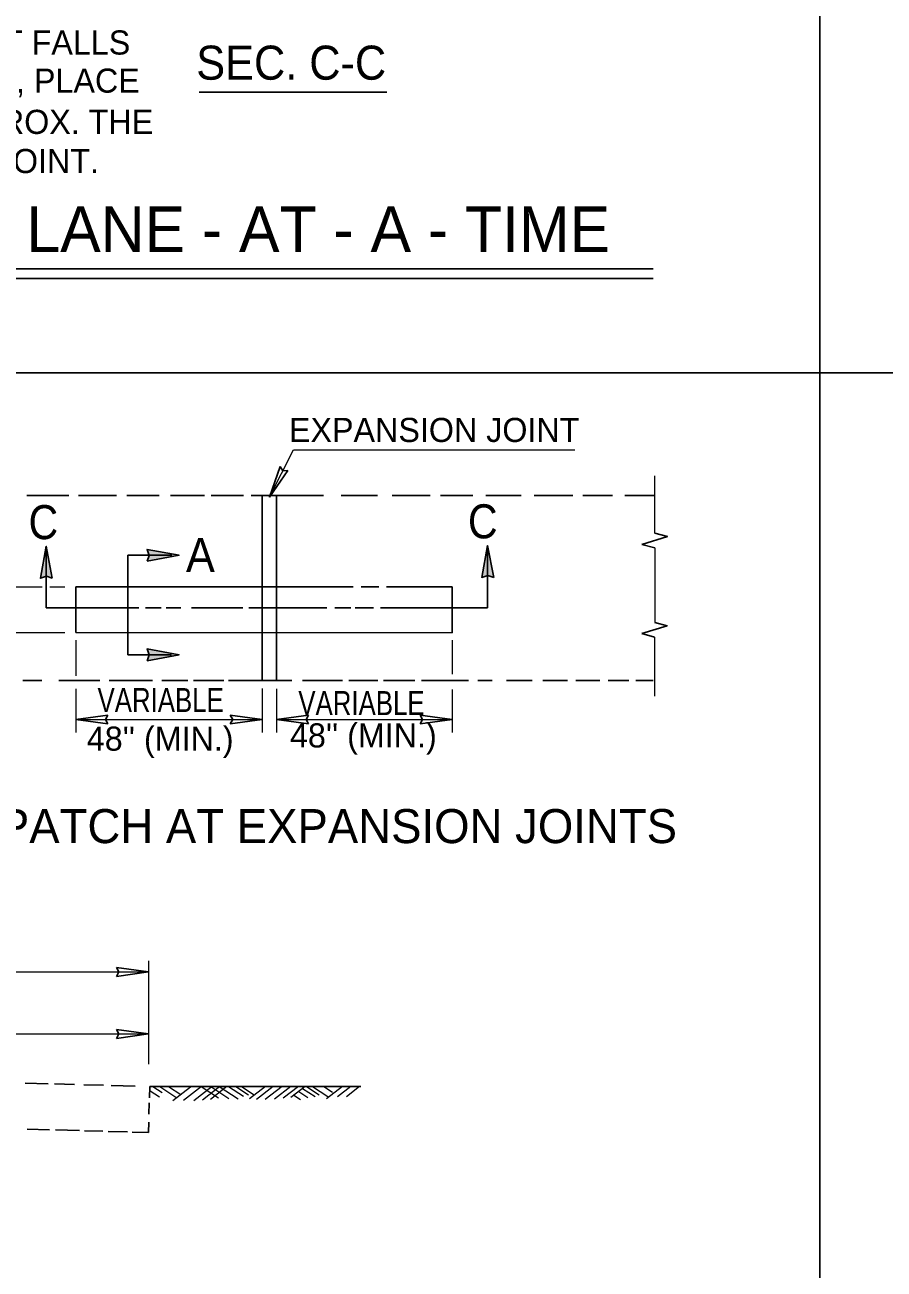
# Model space of a CAD drawing. Extents: x 68 to 441, y -138 to 136.
# Drawn here: x 174.1 to 219.8, y -70.6 to -4.4 of the extents above; entities that cross this region are included whole.
import ezdxf
from ezdxf.enums import TextEntityAlignment as Align

# ---------------------------------------------------------------- set-up
doc = ezdxf.new("R2010")
doc.units = 0
doc.header["$LTSCALE"] = 0.51
doc.layers.add('1', color=7, linetype='Continuous', lineweight=13)

msp = doc.modelspace()

# ---------------------------------------------------------------- hatches: boundary and pattern name
at = {"layer": '1'}
for points in [[(175.5738, -33.8), (175.2579, -33.693), (174.9398, -33.7982), (175.2508, -32.0987)], [(180.6198, -32.8969), (180.7268, -32.581), (180.6217, -32.2628), (182.3211, -32.5742)], [(180.6198, -32.8969), (180.7268, -32.581), (180.6217, -32.2628), (182.3211, -32.5742)], [(199.0602, -33.7593), (198.7442, -33.6523), (198.4259, -33.7574), (198.7375, -32.058)], [(180.6198, -38.1942), (180.7268, -37.8783), (180.6217, -37.5602), (182.3211, -37.8712)]]:
    msp.add_hatch(color=256, dxfattribs=at).paths.add_polyline_path(points)

# ---------------------------------------------------------------- linework, layer by layer
at = {"layer": '1', "lineweight": 25}
for p, q in [((216.4217, 84.6188), (216.4214, -120.384)), ((183.382, -7.9428), (193.3811, -7.9431)), ((112.4824, -17.329), (207.5397, -17.3315)), ((112.5202, -17.8548), (207.5397, -17.8576)), ((103.6606, -22.8616), (428.6644, -22.8616)), ((187.1294, -29.4794), (187.692, -27.8551)), ((187.1294, -29.4794), (188.1093, -28.067)), ((174.2242, -29.397), (176.458, -29.397)), ((176.9712, -29.397), (178.9939, -29.397)), ((179.5373, -29.397), (181.2579, -29.3972)), ((181.8615, -29.3972), (183.673, -29.3972)), ((184.0354, -29.3972), (185.7561, -29.3975)), ((186.1485, -29.3975), (190.0123, -29.3975)), ((186.7498, -29.3977), (186.7495, -39.2422)), ((187.5097, -29.4572), (187.5094, -39.2422)), ((187.5097, -29.3975), (187.5097, -29.4269)), ((190.9484, -29.3977), (192.8804, -29.3977)), ((193.6652, -29.3977), (195.6877, -29.3977)), ((196.2311, -29.3977), (197.9517, -29.398)), ((198.6461, -29.3977), (200.5178, -29.398)), ((201.2122, -29.398), (203.2648, -29.3982)), ((203.8082, -29.398), (205.3778, -29.398)), ((206.0421, -29.3982), (207.6368, -29.398)), ((175.2532, -32.3173), (175.2532, -35.3782)), ((198.7397, -32.3218), (198.7392, -35.3789)), ((207.6368, -32.1801), (206.952, -31.9973)), ((179.601, -32.5763), (181.9431, -32.5765)), ((176.8312, -34.2586), (176.8312, -36.6942)), ((176.8312, -34.2586), (191.5822, -34.2591)), ((192.0048, -34.2593), (192.9406, -34.2591)), ((193.3632, -34.2593), (196.8485, -34.2596)), ((196.8485, -34.2596), (196.8485, -36.6953)), ((175.2532, -35.3782), (180.1837, -35.3784)), ((180.5267, -35.3787), (181.3586, -35.3789)), ((181.6267, -35.3779), (182.41, -35.3779)), ((182.973, -35.3787), (185.7135, -35.3789)), ((186.0309, -35.3782), (190.1905, -35.3782)), ((190.6066, -35.3789), (191.4633, -35.3789)), ((191.6831, -35.3779), (192.6617, -35.3779)), ((193.0292, -35.3787), (198.7392, -35.3789)), ((176.8312, -36.6942), (196.8485, -36.6953)), ((207.6242, -36.9253), (206.9394, -36.7426)), ((173.9984, -39.2417), (175.0102, -39.2417)), ((175.9153, -39.242), (178.1099, -39.242)), ((178.605, -39.242), (180.9148, -39.2422)), ((181.4098, -39.2422), (182.7789, -39.2422)), ((183.0923, -39.242), (184.7012, -39.2422)), ((184.9486, -39.2422), (188.3141, -39.2422)), ((188.8918, -39.2422), (191.0198, -39.2422)), ((191.3498, -39.2422), (192.8925, -39.2422)), ((193.2059, -39.2425), (194.8727, -39.2425)), ((195.219, -39.2425), (197.7269, -39.2425)), ((198.2215, -39.2425), (198.9817, -39.2428)), ((199.7335, -39.2428), (201.1146, -39.2428)), ((201.6706, -39.2428), (202.9859, -39.2428)), ((203.4304, -39.2428), (204.7058, -39.2428)), ((205.1506, -39.243), (206.2434, -39.243)), ((206.6245, -39.243), (207.551, -39.243)), ((176.831, -41.3185), (178.534, -41.0845)), ((176.831, -41.3185), (178.534, -41.5525)), ((186.7495, -41.3185), (185.0465, -41.0845)), ((186.7495, -41.3185), (185.0465, -41.5525)), ((187.5097, -41.3185), (189.2127, -41.0845)), ((187.5097, -41.3185), (189.2127, -41.5525)), ((196.8483, -41.3185), (195.1453, -41.0845)), ((196.8483, -41.3185), (195.1453, -41.5525)), ((180.6883, -54.7485), (178.9853, -54.5145)), ((180.6883, -54.7485), (178.9853, -54.9825)), ((180.6881, -58.0457), (178.9851, -57.8117)), ((180.6881, -58.0457), (178.9851, -58.2797)), ((174.127, -60.6602), (175.3487, -60.6947)), ((175.6878, -60.7042), (176.7583, -60.7344)), ((177.2478, -60.7482), (178.2989, -60.7779)), ((178.7138, -60.7897), (179.9914, -60.826)), ((180.7571, -60.8477), (180.7407, -61.4379)), ((180.7571, -60.8477), (191.9929, -60.8477)), ((180.7324, -61.7181), (180.7155, -62.3213)), ((180.7037, -62.7344), (180.6878, -63.2927)), ((174.24, -63.1102), (175.4237, -63.1439)), ((175.7439, -63.1525), (177.0221, -63.189)), ((177.2863, -63.1965), (178.264, -63.2242)), ((178.5446, -63.232), (179.5811, -63.2612)), ((179.8243, -63.268), (180.6878, -63.2927))]:
    msp.add_line(p, q, dxfattribs=at)
at = {"layer": '1'}
for p, q in [((207.6368, -31.4033), (207.6368, -28.3524)), ((207.6368, -32.1801), (207.6368, -36.1518)), ((166.7676, -34.2581), (175.0283, -34.2583)), ((175.4439, -34.2583), (176.2431, -34.2583)), ((166.6628, -36.6942), (176.2428, -36.6942)), ((207.6242, -36.9253), (207.6242, -40.0743)), ((176.831, -37.0965), (176.831, -38.9968)), ((196.8485, -37.0977), (196.8483, -38.8974)), ((176.831, -39.6905), (176.8307, -42.0112)), ((186.7498, -39.6739), (186.7495, -42.0122)), ((187.5099, -39.6742), (187.5097, -42.0122)), ((196.8483, -39.7233), (196.8483, -42.0122)), ((176.831, -41.3185), (186.7495, -41.3185)), ((187.5097, -41.3185), (196.8483, -41.3185)), ((180.6883, -54.1595), (180.6881, -59.6528)), ((130.4042, -54.7473), (180.6883, -54.7485)), ((155.7413, -58.0452), (180.6881, -58.0457)), ((180.9272, -60.8484), (181.4233, -61.1688)), ((181.2899, -60.8477), (182.2021, -61.4369)), ((181.7653, -60.8479), (182.419, -61.27)), ((182.9332, -60.8743), (181.9927, -61.5983)), ((183.5164, -60.8477), (182.5602, -61.5837)), ((184.0724, -60.8477), (183.0998, -61.596)), ((183.5001, -60.8477), (184.4206, -61.4419)), ((184.494, -60.8477), (183.5637, -61.5635)), ((184.8691, -60.8477), (183.9856, -61.5275)), ((184.0035, -60.8477), (184.9685, -61.4709)), ((184.4518, -60.8477), (185.4593, -61.4983)), ((184.9562, -60.8477), (185.748, -61.3588)), ((185.3329, -60.8477), (186.0146, -61.2879)), ((185.6382, -60.8477), (186.3126, -61.2831)), ((186.9224, -60.8474), (186.0717, -61.5021)), ((187.3294, -60.8477), (186.4387, -61.5333)), ((187.7993, -60.8474), (186.8975, -61.5416)), ((188.2625, -60.8474), (187.3962, -61.5142)), ((188.6668, -60.8477), (187.8622, -61.4666)), ((189.0314, -60.8477), (188.2751, -61.4298)), ((189.0926, -60.8477), (189.7798, -61.2912)), ((189.4231, -60.8477), (190.2413, -61.376)), ((190.0239, -60.8474), (190.4911, -61.1492)), ((191.0093, -60.8474), (190.1656, -61.4971)), ((191.4588, -60.8474), (190.7563, -61.3883)), ((191.927, -60.8477), (191.2305, -61.3837)), ((180.7835, -61.0707), (181.2796, -61.3913)), ((188.4296, -61.3111), (188.7848, -61.5401)), ((188.6912, -61.1097), (189.1779, -61.4238)), ((188.896, -60.9518), (189.554, -61.3768))]:
    msp.add_line(p, q, dxfattribs=at)
msp.add_lwpolyline([(187.1294, -29.4794), (188.4081, -26.9621), (203.3798, -26.9621)], dxfattribs=at)
at = {"layer": '1', "lineweight": 25}
for points in [[(187.692, -27.8551), (187.8431, -28.0796), (188.1093, -28.067)], [(207.6368, -31.4033), (208.3003, -31.5802), (206.952, -31.9973)], [(179.601, -32.5763), (179.601, -37.8735), (181.9204, -37.8735)], [(207.6368, -36.1518), (208.2877, -36.3256), (206.9394, -36.7426)], [(178.534, -41.0845), (178.4022, -41.3209), (178.534, -41.5525)], [(185.0465, -41.5525), (185.1782, -41.3161), (185.0465, -41.0845)], [(189.2127, -41.0845), (189.0809, -41.3209), (189.2127, -41.5525)], [(195.1453, -41.5525), (195.277, -41.3161), (195.1453, -41.0845)], [(178.9853, -54.9825), (179.1171, -54.7461), (178.9853, -54.5145)], [(178.9851, -58.2797), (179.1168, -58.0433), (178.9851, -57.8117)]]:
    msp.add_lwpolyline(points, dxfattribs=at)
for points in [[(186.7495, -39.2422), (187.5097, -39.2425), (187.5097, -29.3975), (186.7495, -29.3975)], [(175.5738, -33.8), (175.2579, -33.693), (174.9398, -33.7982), (175.2508, -32.0987)], [(180.6198, -32.8969), (180.7268, -32.581), (180.6217, -32.2628), (182.3211, -32.5742)], [(180.6198, -32.8969), (180.7268, -32.581), (180.6217, -32.2628), (182.3211, -32.5742)], [(199.0602, -33.7593), (198.7442, -33.6523), (198.4259, -33.7574), (198.7375, -32.058)], [(180.6198, -38.1942), (180.7268, -37.8783), (180.6217, -37.5602), (182.3211, -37.8712)]]:
    msp.add_lwpolyline(points, close=True, dxfattribs=at)

# ---------------------------------------------------------------- texts
at = {"layer": '1'}
for s, height, p in [('NOTE:  IF ORIGINAL EXPANSION JOINT FALLS', 1.284, (160.6907, -5.9352)), ('WITHIN ENDS OF FULL WIDTH PATCH, PLACE', 1.284, (161.2938, -7.9642)), ('THE NEW EXPANSION JOINT AT APPROX. THE', 1.284, (161.6771, -10.1581)), ('SAME LOCATION AS THE ORIGINAL JOINT.', 1.284, (160.3617, -12.2424)), ('FULL WIDTH PATCH, CONSTRUCTION LANE - AT - A - TIME', 2.416, (159.7509, -16.4344)), ('EXPANSION JOINT', 1.284, (195.8951, -26.5499)), ("48'' (MIN.)", 1.284, (181.3145, -42.9739)), ("48'' (MIN.)", 1.284, (192.1265, -42.8033)), ('PLAN PATCH AT EXPANSION JOINTS', 1.812, (187.2722, -47.8929))]:
    msp.add_text(s, height=height, dxfattribs=at).set_placement(p, align=Align.CENTER)
for s, height, width, p in [('SEC. C-C', 1.812, 0.95, (188.2881, -7.2733)), ('C', 1.812, 0.9, (175.0987, -31.7182)), ('C', 1.812, 0.9, (198.4799, -31.6769)), ('A', 1.812, 0.95, (183.4557, -33.4675)), ('VARIABLE', 1.284, 0.8, (181.341, -40.9218)), ('VARIABLE', 1.284, 0.8, (192.0249, -41.0837))]:
    msp.add_text(s, height=height, dxfattribs=dict(at, width=width)).set_placement(p, align=Align.CENTER)

doc.saveas('drawing.dxf')
